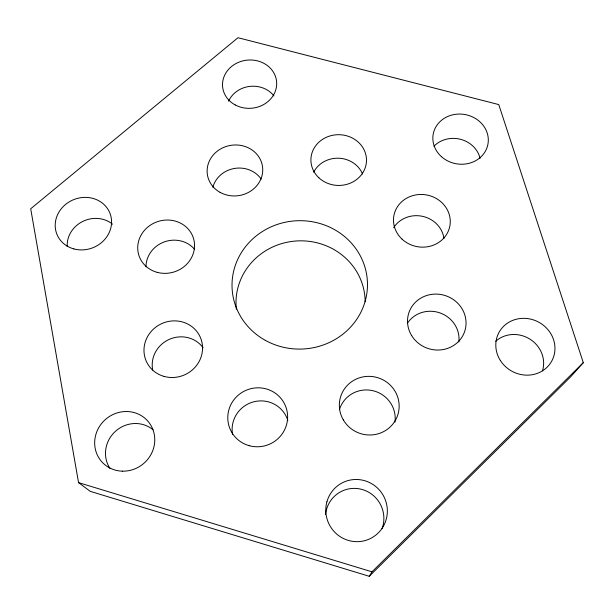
<?xml version="1.0" encoding="UTF-8"?>
<svg xmlns="http://www.w3.org/2000/svg" width="614" height="614" viewBox="0 0 614 614"><rect width="100%" height="100%" fill="white"/><g stroke="black" fill="none" stroke-linecap="round" stroke-linejoin="round"><path stroke-width="0.92" d="M369.237 576.285L371.984 571.818L583.3 362.644L498.76 104.58L237.986 37.715L30.7 208.775L78.554 482.635L90.281 491.361L369.237 576.285L570.583 376.889L583.3 362.644M78.554 482.635L371.984 571.818M495.69 341.284A28.582 26.747 28.8 0 1 529.966 339.166A28.582 26.747 28.8 0 1 542.484 370.841M433.929 146.27A26.571 24.053 10.6 0 1 460.623 139.324A26.571 24.053 10.6 0 1 480.071 158.358M228.577 101.21A25.926 23.271 -5.6 0 1 249.806 86.39A25.926 23.271 -5.6 0 1 273.959 95.945M67.218 246.605A27.231 24.875 -22.1 0 1 82.706 221.462A27.231 24.875 -22.1 0 1 112.508 224.171M325.535 514.394A29.702 29.173 66 0 1 361.339 489.266A29.702 29.173 66 0 1 382.061 528.654M152.709 370.088A28.152 26.839 -25.8 0 1 169.349 339.335A28.152 26.839 -25.8 0 1 203.15 347.831M393.658 227.687A27.154 25.228 10.7 0 1 422.501 216.32A27.154 25.228 10.7 0 1 443.968 238.524M339.657 408.955A28.551 27.922 22 0 1 373.028 390.734A28.551 27.922 22 0 1 394.963 422.102M212.851 187.285A26.602 24.468 -8.1 0 1 234.433 168.451A26.602 24.468 -8.1 0 1 261.165 179.073M232.583 434.512A28.566 28.052 -25.3 0 1 253.866 401.779A28.566 28.052 -25.3 0 1 287.836 420.475M313.677 172.196A26.548 24.399 1.4 0 1 338.713 158.212A26.548 24.399 1.4 0 1 362.559 174.023M407.443 323.21A28.037 26.625 19.4 0 1 440.315 313.033A28.037 26.625 19.4 0 1 458.842 341.975M145.994 266.86A27.277 25.412 -17.5 0 1 164.368 241.878A27.277 25.412 -17.5 0 1 194.638 249.384M236.375 309.241A64.585 61.515 -2.7 0 1 296.946 240.941A64.585 61.515 -2.7 0 1 365.153 301.766M110.052 468.559A29.219 27.822 -42.4 0 1 115.447 431.32A29.219 27.822 -42.4 0 1 153.024 429.754M500.387 360.518A30.017 27.96 27.7 0 0 551.579 361.385A30.017 27.96 27.7 0 0 524.172 318.328A30.017 27.96 27.7 0 0 500.387 360.518M441.42 156.639A27.822 25.005 10.2 0 0 487.531 145.978A27.822 25.005 10.2 0 0 452.771 114.818A27.822 25.005 10.2 0 0 441.42 156.639M235.239 104.948A27.116 24.153 -5.5 0 0 276.676 84.479A27.116 24.153 -5.5 0 0 236.889 63.065A27.116 24.153 -5.5 0 0 235.239 104.948M73.895 248.923A28.536 25.903 -21.6 0 0 111.119 217.233A28.536 25.903 -21.6 0 0 65.13 204.8A28.536 25.903 -21.6 0 0 73.895 248.923M122.616 471.176A30.715 29.15 -40.9 0 0 151.735 426.907A30.715 29.15 -40.9 0 0 99.806 425.962A30.715 29.15 -40.9 0 0 122.616 471.176M326.917 501.776A31.207 30.677 62.9 0 0 364.202 540.804A31.207 30.677 62.9 0 0 378.577 489.143A31.207 30.677 62.9 0 0 326.917 501.776M164.115 376.42A29.549 28.052 -24.7 0 0 201.945 342.313A29.549 28.052 -24.7 0 0 153.746 328.835A29.549 28.052 -24.7 0 0 164.115 376.42M343.31 419.869A29.994 29.242 19.6 0 0 395.117 420.805A29.994 29.242 19.6 0 0 369.321 376.351A29.994 29.242 19.6 0 0 343.31 419.869M402.063 239.161A28.459 26.279 10.3 0 0 449.394 228.009A28.459 26.279 10.3 0 0 414.181 195.252A28.459 26.279 10.3 0 0 402.063 239.161M220.088 192.359A27.86 25.45 -8 0 0 262.723 170.822A27.86 25.45 -8 0 0 221.969 148.204A27.86 25.45 -8 0 0 220.088 192.359M249.031 445.634A30.009 29.388 -22.6 0 0 286.838 410.152A30.009 29.388 -22.6 0 0 237.234 396.091A30.009 29.388 -22.6 0 0 249.031 445.634M411.679 335.635A29.426 27.814 18.4 0 0 462.365 336.48A29.426 27.814 18.4 0 0 436.308 294.098A29.426 27.814 18.4 0 0 411.679 335.635M157.199 272.347A28.597 26.479 -17 0 0 193.97 240.189A28.597 26.479 -17 0 0 147.237 227.556A28.597 26.479 -17 0 0 157.199 272.347M318.835 177.753A27.799 25.374 1.2 0 0 365.468 166.993A27.799 25.374 1.2 0 0 331.783 135.471A27.799 25.374 1.2 0 0 318.835 177.753M265.309 340.34A67.74 64.194 -2.7 0 0 367.479 285.195A67.74 64.194 -2.7 0 0 266.461 229.137A67.74 64.194 -2.7 0 0 265.309 340.34"/></g></svg>
